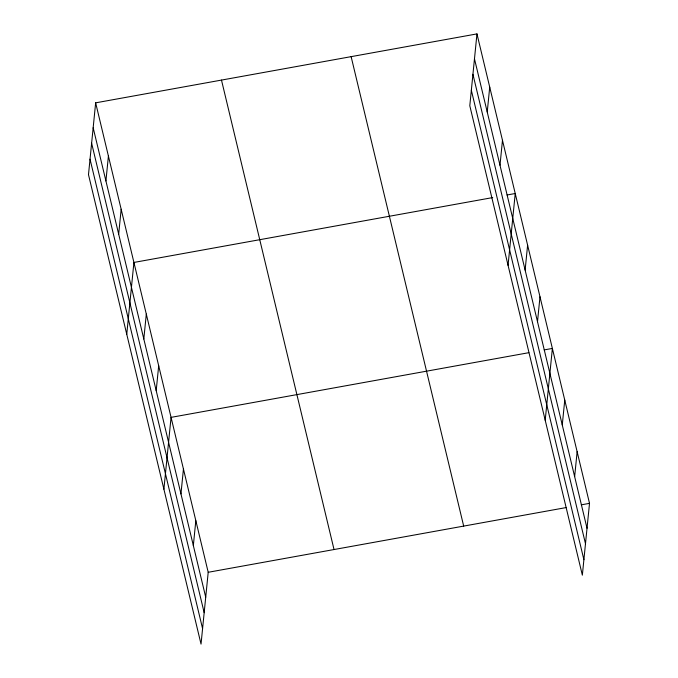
<?xml version="1.0" encoding="UTF-8"?>
<svg xmlns="http://www.w3.org/2000/svg" width="678" height="678" viewBox="0 0 678 678"><rect width="100%" height="100%" fill="white"/><g stroke="black" fill="none" stroke-linecap="round" stroke-linejoin="round"><path stroke-width="1.02" d="M95.649 102.836L88.487 174.653L201.035 644.1L208.205 572.283L95.649 102.836L476.965 33.9L589.513 503.347L582.351 575.164L469.795 105.717L476.965 33.9M105.921 180.95L108.412 156.042M118.675 234.156L121.167 209.248M126.752 334.262L133.922 262.445L492.728 197.578M143.812 339L146.304 314.092M156.194 390.638L158.686 365.73M163.898 489.185L171.059 417.368L528.84 352.687M180.958 493.923L183.441 469.007M193.34 545.561L195.823 520.645M487.236 112.014L489.719 87.106M499.991 165.22L502.474 140.312M508.059 265.327L515.229 193.51L507.042 194.993M525.128 270.064L527.611 245.148M537.501 321.703L539.993 296.795M545.205 420.25L552.375 348.433L544.188 349.907M562.265 424.979L564.757 400.071M574.647 476.626L577.131 451.709M208.205 572.283L565.986 507.602M581.334 504.83L589.513 503.347M474.473 58.817L587.029 528.264M472.93 74.292L585.487 543.739M471.337 90.242L583.894 559.689M351.128 56.647L463.684 526.094M221.486 80.089L334.034 549.536M93.166 127.752L205.722 597.199M91.623 143.227L204.171 612.675M90.03 159.177L202.578 628.625"/></g></svg>
